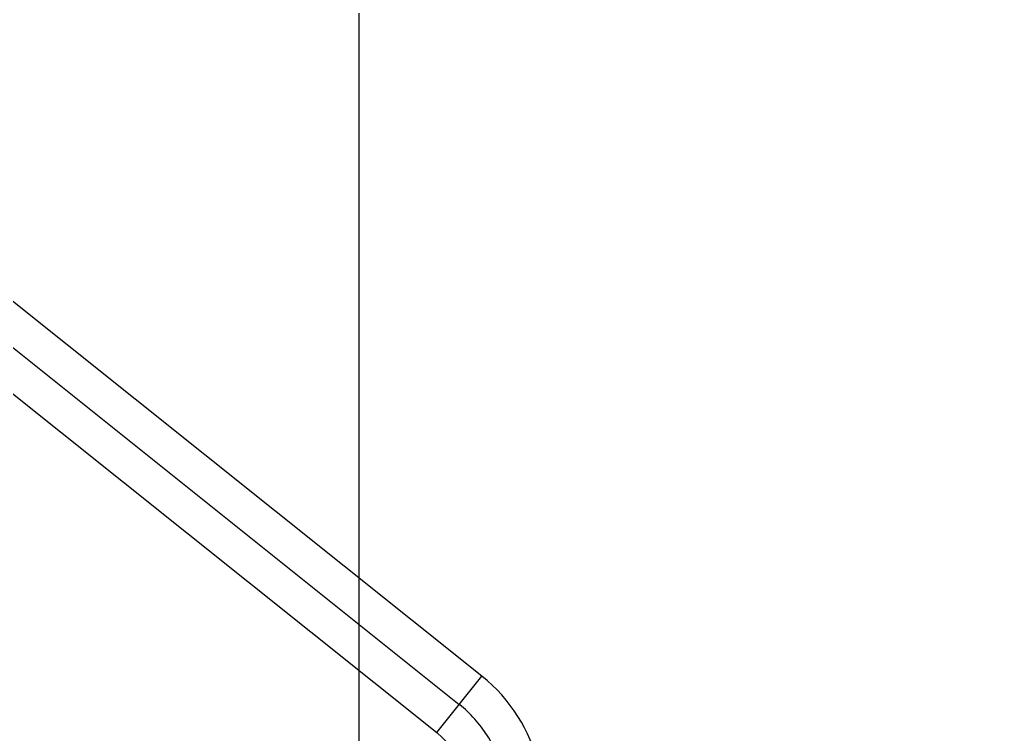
# Model space of a CAD drawing. Header units: millimetres. Extents: x 1145859089 to 1147511753, y -1047484727 to -1047247487.
# Drawn here: x 1146004981.5 to 1146005448.1, y -1047430860.8 to -1047430524.9 of the extents above; entities that cross this region are included whole.
import ezdxf
from ezdxf.xclip import XClip

# ---------------------------------------------------------------- set-up
doc = ezdxf.new("R2010")
doc.units = ezdxf.units.MM
doc.header["$LTSCALE"] = 100
doc.header["$MEASUREMENT"] = 0
doc.header["$XCLIPFRAME"] = 2
doc.linetypes.add('단지배치도$0$CENTER', pattern=[31, 30, -0.5, 0, -0.5])
doc.layers.get('0').update_dxf_attribs({"linetype": 'CONTINUOUS'})
doc.layers.add('XREF', color=135, linetype='CONTINUOUS')
doc.layers.add('단지배치도$0$W240910', color=135, linetype='CONTINUOUS')

# ---------------------------------------------------------------- blocks, each defined once
blk = doc.blocks.new('단지배치도$0$zw$9902')
at = {"layer": '단지배치도$0$W240910', "ltscale": 5}
blk.add_line((67000.06, -51499.98), (67000.06, -67681.69), dxfattribs=at)
at = {"layer": '단지배치도$0$W240910', "linetype": 'ByBlock', "ltscale": 20}
for p, q in [((67057.9, -59464.22), (66774.12, -59237.49)), ((66753.94, -59264.89), (67036.69, -59490.79)), ((67036.68, -59490.78), (67057.9, -59464.22))]:
    blk.add_line(p, q, dxfattribs=at)
at = {"layer": '단지배치도$0$W240910', "linetype": '단지배치도$0$CENTER'}
blk.add_line((66764.04, -59251.19), (67047.31, -59477.51), dxfattribs=at)
at = {"layer": '단지배치도$0$W240910'}
blk.add_arc((56404.25, -57219.78, 0), 12756.72, 322.50733, 9.110085, dxfattribs=at)
at = {"layer": '단지배치도$0$W240910', "linetype": 'ByBlock', "ltscale": 20}
for radius in [77, 43]:
    blk.add_arc((67009.84, -59524.37), radius, 336.3767, 51.3767, dxfattribs=at)
at = {"layer": '단지배치도$0$W240910', "linetype": '단지배치도$0$CENTER'}
blk.add_arc((67009.84, -59524.37), 60, 336.3767, 51.3767, dxfattribs=at)
blk = doc.blocks.new('단지배치도')
blk.add_blockref('단지배치도$0$zw$9902', (141034.19, 142437.16))

msp = doc.modelspace()

# ---------------------------------------------------------------- block references
at = {"layer": 'XREF'}
ref = msp.add_blockref('단지배치도', (1145797106.633357, -1047513806.462535), dxfattribs=at)
XClip(ref).set_block_clipping_path([(72982.4064819524, 34919.7593965302), (360382.4067475507, 255319.7593436702)])

doc.saveas('drawing.dxf')
